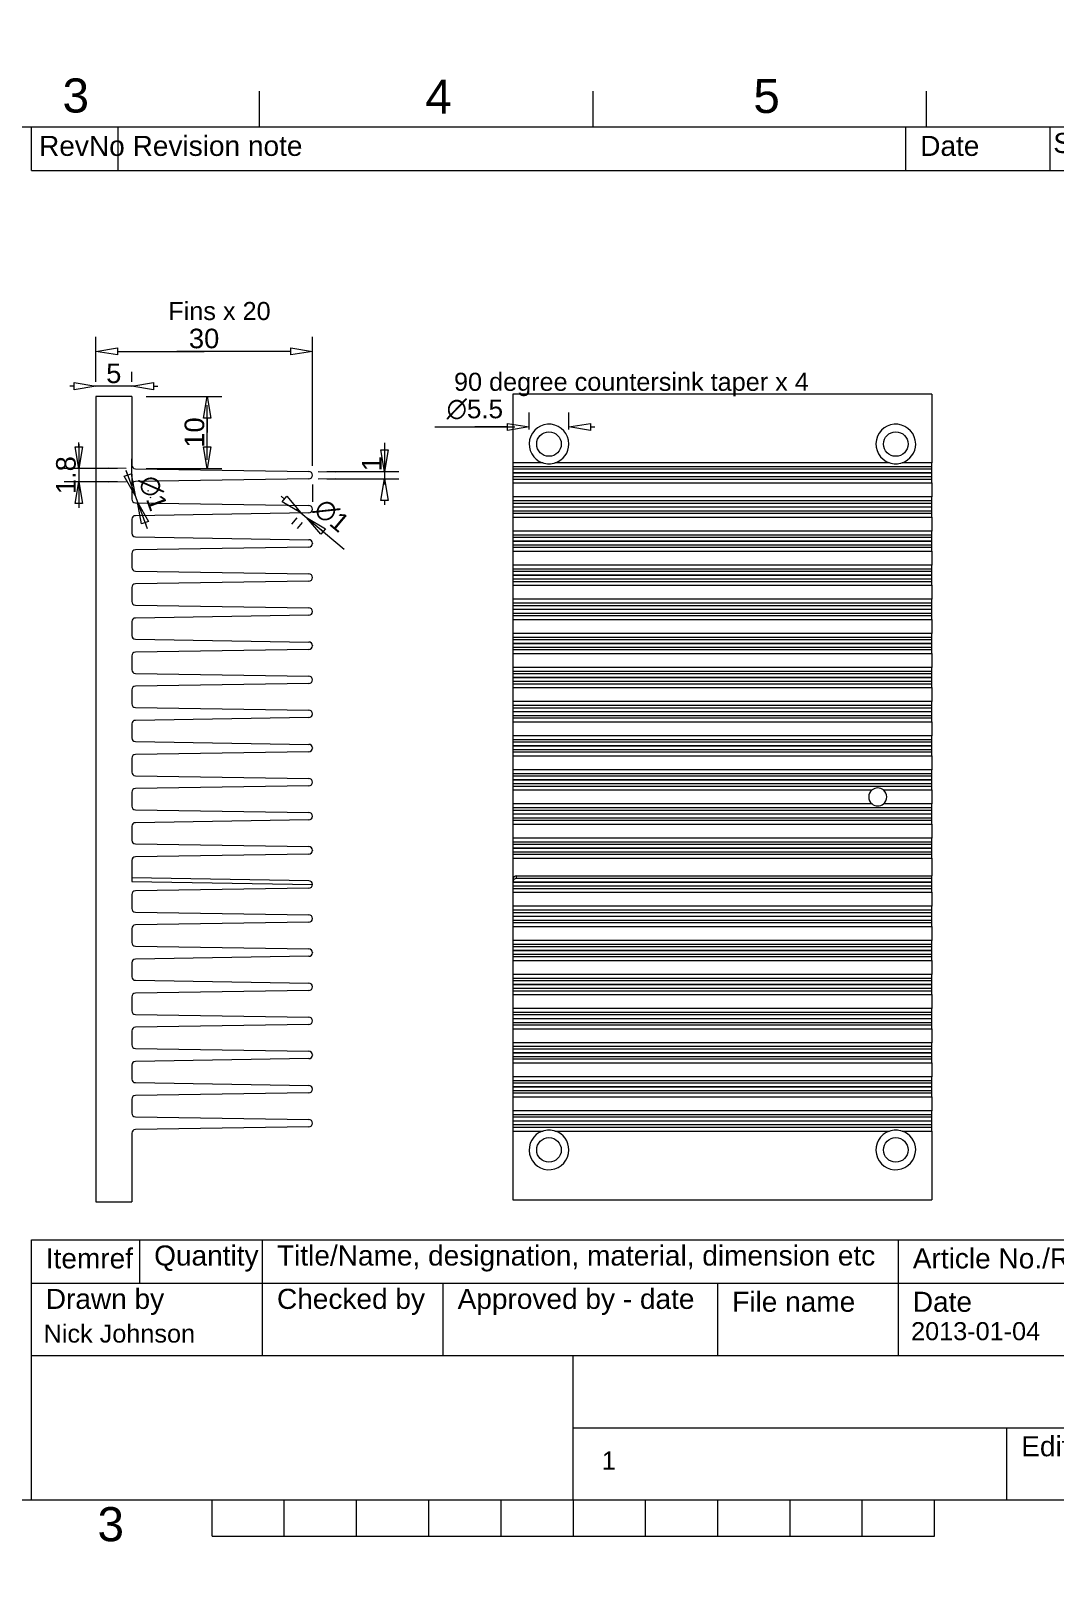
# Model space of a CAD drawing. Header units: millimetres. Extents: x 0 to 391, y 0 to 335.
# Drawn here: x 116.9 to 258.6, y 0 to 213.3 of the extents above; entities that cross this region are included whole.
import ezdxf

# ---------------------------------------------------------------- set-up
doc = ezdxf.new("R2010")
doc.units = ezdxf.units.MM
for name, color, linetype, lineweight in [('CENTER', 204, 'Continuous', 0), ('CONTINUOUS', 7, 'Continuous', 0), ('DIMENSIONS', 7, 'Continuous', 0), ('TANGENT EDGES', 7, 'Continuous', 0), ('VISIBLE', 7, 'Continuous', 0)]:
    doc.layers.add(name, color=color, linetype=linetype, lineweight=lineweight)
doc.dimstyles.new('ISO-25', dxfattribs={"dimtxt": 2.5, "dimasz": 2.5, "dimexe": 1.25, "dimexo": 0.625, "dimtad": 1, "dimtxsty": 'Standard', "dimcen": 2.5, "dimadec": 0, "dimazin": 0, "dimtfac": 1, "dimtmove": 0, "dimatfit": 3, "dimfxl": 1, "dimarcsym": 0})

# ---------------------------------------------------------------- blocks, each defined once
blk = doc.blocks.new('D1')
at = {"layer": 'DIMENSIONS'}
for p, q in [((125.84, 164.74), (125.84, 166.16)), ((130.84, 164.74), (130.84, 166.16)), ((122.84, 164.16), (122.24, 164.16)), ((131.22, 164.16), (125.45, 164.16)), ((133.84, 164.16), (134.44, 164.16))]:
    blk.add_line(p, q, dxfattribs=at)
for points in [[(125.84, 164.16), (122.84, 163.66), (122.84, 164.66), (125.84, 164.16)], [(130.84, 164.16), (133.84, 164.66), (133.84, 163.66), (130.84, 164.16)]]:
    blk.add_lwpolyline(points, dxfattribs=at)
at = {"layer": 'DIMENSIONS', "insert": (128.34, 165.92), "char_height": 2.7079, "attachment_point": 5}
for s in ['{\\fArial|b0|i0|c0|p0;5}{\\fMicrosoft Sans Serif|b0|i0|c0|p0;\\H0.85x;}', '{\\fArial|b0|i0|c0|p0;}', '{\\fArial|b0|i0|c0|p0;}']:
    blk.add_mtext(s, dxfattribs=at)
blk = doc.blocks.new('D2')
at = {"layer": 'DIMENSIONS'}
for p, q in [((125.84, 164.74), (125.84, 170.98)), ((155.84, 153.85), (155.84, 170.98)), ((128.84, 168.98), (140.84, 168.98)), ((144.6, 168.98), (137.07, 168.98)), ((152.84, 168.98), (140.84, 168.98))]:
    blk.add_line(p, q, dxfattribs=at)
for points in [[(125.84, 168.98), (128.84, 169.48), (128.84, 168.48), (125.84, 168.98)], [(155.84, 168.98), (152.84, 168.48), (152.84, 169.48), (155.84, 168.98)]]:
    blk.add_lwpolyline(points, dxfattribs=at)
at = {"layer": 'DIMENSIONS', "insert": (140.84, 170.74), "char_height": 2.7079, "attachment_point": 5}
for s in ['{\\fArial|b0|i0|c0|p0;30}{\\fMicrosoft Sans Serif|b0|i0|c0|p0;\\H0.85x;}', '{\\fArial|b0|i0|c0|p0;}', '{\\fArial|b0|i0|c0|p0;}']:
    blk.add_mtext(s, dxfattribs=at)
blk = doc.blocks.new('D3')
at = {"layer": 'DIMENSIONS'}
for p, q in [((132.84, 162.74), (143.28, 162.74)), ((141.28, 153.98), (141.28, 161.51)), ((141.28, 159.74), (141.28, 157.74)), ((141.28, 155.74), (141.28, 157.74)), ((132.84, 152.74), (143.28, 152.74))]:
    blk.add_line(p, q, dxfattribs=at)
for points in [[(141.28, 162.74), (141.78, 159.74), (140.78, 159.74), (141.28, 162.74)], [(141.28, 152.74), (140.78, 155.74), (141.78, 155.74), (141.28, 152.74)]]:
    blk.add_lwpolyline(points, dxfattribs=at)
at = {"layer": 'DIMENSIONS', "insert": (139.52, 157.74), "char_height": 2.7079, "attachment_point": 5, "rotation": 90}
for s in ['{\\fArial|b0|i0|c0|p0;10}{\\fMicrosoft Sans Serif|b0|i0|c0|p0;\\H0.85x;}', '{\\fArial|b0|i0|c0|p0;}', '{\\fArial|b0|i0|c0|p0;}']:
    blk.add_mtext(s, dxfattribs=at)
blk = doc.blocks.new('D4')
at = {"layer": 'DIMENSIONS'}
for p, q in [((123.49, 155.74), (123.49, 156.34)), ((123.49, 156.14), (123.49, 147.55)), ((128.84, 152.74), (121.49, 152.74)), ((128.84, 150.94), (121.49, 150.94)), ((123.49, 147.94), (123.49, 147.34))]:
    blk.add_line(p, q, dxfattribs=at)
for points in [[(123.49, 152.74), (122.99, 155.74), (123.99, 155.74), (123.49, 152.74)], [(123.49, 150.94), (123.99, 147.94), (122.99, 147.94), (123.49, 150.94)]]:
    blk.add_lwpolyline(points, dxfattribs=at)
at = {"layer": 'DIMENSIONS', "insert": (121.73, 151.84), "char_height": 2.7079, "attachment_point": 5, "rotation": 90}
for s in ['{\\fArial|b0|i0|c0|p0;1.8}{\\fMicrosoft Sans Serif|b0|i0|c0|p0;\\H0.85x;}', '{\\fArial|b0|i0|c0|p0;}', '{\\fArial|b0|i0|c0|p0;}']:
    blk.add_mtext(s, dxfattribs=at)
blk = doc.blocks.new('D5')
at = {"layer": 'DIMENSIONS'}
for p, q in [((165.81, 156.31), (165.81, 150.55)), ((165.81, 155.34), (165.81, 153.43)), ((157.84, 152.34), (167.81, 152.34)), ((157.84, 151.34), (167.81, 151.34)), ((165.81, 148.34), (165.81, 147.74))]:
    blk.add_line(p, q, dxfattribs=at)
for points in [[(165.81, 152.34), (165.31, 155.34), (166.31, 155.34), (165.81, 152.34)], [(165.81, 151.34), (166.31, 148.34), (165.31, 148.34), (165.81, 151.34)]]:
    blk.add_lwpolyline(points, dxfattribs=at)
at = {"layer": 'DIMENSIONS', "insert": (164.05, 153.43), "char_height": 2.7079, "attachment_point": 5, "rotation": 90}
for s in ['{\\fArial|b0|i0|c0|p0;1}{\\fMicrosoft Sans Serif|b0|i0|c0|p0;\\H0.85x;}', '{\\fArial|b0|i0|c0|p0;}', '{\\fArial|b0|i0|c0|p0;}']:
    blk.add_mtext(s, dxfattribs=at)
blk = doc.blocks.new('D6')
at = {"layer": 'DIMENSIONS'}
for p, q in [((151.95, 148.54), (151.49, 148.93)), ((153.67, 145.92), (152.96, 145.08)), ((153.63, 147.13), (160.21, 141.61)), ((154.43, 145.28), (153.73, 144.44)), ((157.31, 144.04), (156.92, 144.37))]:
    blk.add_line(p, q, dxfattribs=at)
for points in [[(154.25, 146.61), (151.63, 148.16), (152.27, 148.92), (154.25, 146.61)], [(155.01, 145.97), (157.63, 144.42), (156.99, 143.66), (155.01, 145.97)]]:
    blk.add_lwpolyline(points, dxfattribs=at)
at = {"layer": 'DIMENSIONS', "insert": (158.51, 146.26), "attachment_point": 5, "rotation": 320}
for s, char_height in [('{\\fAlibre Symbols|b0|i0|c0|p0;n}{\\fArial|b0|i0|c0|p0;\\H0.95x;1}{\\fMicrosoft Sans Serif|b0|i0|c0|p0;\\H0.85x;}', 2.70785), ('{\\fArial|b0|i0|c0|p0;}', 2.7079), ('{\\fArial|b0|i0|c0|p0;}', 2.7079)]:
    blk.add_mtext(s, dxfattribs=dict(at, char_height=char_height))
blk = doc.blocks.new('D7')
at = {"layer": 'DIMENSIONS'}
for p, q in [((130.02, 152.55), (132.95, 144.48)), ((130.27, 151.85), (130.07, 152.42)), ((133.04, 149.67), (133.18, 149.72)), ((133.39, 148.73), (133.52, 148.78)), ((132.67, 145.27), (132.87, 144.71))]:
    blk.add_line(p, q, dxfattribs=at)
for points in [[(131.3, 149.03), (129.8, 151.68), (130.74, 152.02), (131.3, 149.03)], [(131.64, 148.09), (133.14, 145.44), (132.2, 145.1), (131.64, 148.09)]]:
    blk.add_lwpolyline(points, dxfattribs=at)
at = {"layer": 'DIMENSIONS', "insert": (133.81, 149.36), "attachment_point": 5, "rotation": 290}
for s, char_height in [('{\\fAlibre Symbols|b0|i0|c0|p0;n}{\\fArial|b0|i0|c0|p0;\\H0.95x;1}{\\fMicrosoft Sans Serif|b0|i0|c0|p0;\\H0.85x;}', 2.70785), ('{\\fArial|b0|i0|c0|p0;}', 2.7079), ('{\\fArial|b0|i0|c0|p0;}', 2.7079)]:
    blk.add_mtext(s, dxfattribs=dict(at, char_height=char_height))
blk = doc.blocks.new('D9')
at = {"layer": 'DIMENSIONS'}
for p, q in [((37.34, 164.13), (37.34, 173.45)), ((95.34, 164.13), (95.34, 173.45)), ((40.34, 171.45), (66.34, 171.45)), ((62.58, 171.45), (70.1, 171.45)), ((92.34, 171.45), (66.34, 171.45))]:
    blk.add_line(p, q, dxfattribs=at)
for points in [[(37.34, 171.45), (40.34, 171.95), (40.34, 170.95), (37.34, 171.45)], [(95.34, 171.45), (92.34, 170.95), (92.34, 171.95), (95.34, 171.45)]]:
    blk.add_lwpolyline(points, dxfattribs=at)
at = {"layer": 'DIMENSIONS', "insert": (66.34, 173.21), "char_height": 2.7079, "attachment_point": 5}
for s in ['{\\fArial|b0|i0|c0|p0;58}{\\fMicrosoft Sans Serif|b0|i0|c0|p0;\\H0.85x;}', '{\\fArial|b0|i0|c0|p0;}', '{\\fArial|b0|i0|c0|p0;}']:
    blk.add_mtext(s, dxfattribs=at)
blk = doc.blocks.new('D12')
at = {"layer": 'DIMENSIONS'}
for p, q in [((88.64, 157.23), (88.64, 158.43)), ((92.04, 157.23), (92.04, 158.43)), ((76.27, 156.43), (87.32, 156.43)), ((85.64, 156.43), (81.8, 156.43)), ((95.04, 156.43), (95.64, 156.43))]:
    blk.add_line(p, q, dxfattribs=at)
for points in [[(88.64, 156.43), (85.64, 155.93), (85.64, 156.93), (88.64, 156.43)], [(92.04, 156.43), (95.04, 156.93), (95.04, 155.93), (92.04, 156.43)]]:
    blk.add_lwpolyline(points, dxfattribs=at)
at = {"layer": 'DIMENSIONS', "insert": (81.8, 158.9), "attachment_point": 5}
for s, char_height in [('{\\fAlibre Symbols|b0|i0|c0|p0;n}{\\fArial|b0|i0|c0|p0;\\H0.95x;3.4}{\\fMicrosoft Sans Serif|b0|i0|c0|p0;\\H0.85x;}', 2.70785), ('{\\fArial|b0|i0|c0|p0;}', 2.7079), ('{\\fArial|b0|i0|c0|p0;}', 2.7079)]:
    blk.add_mtext(s, dxfattribs=dict(at, char_height=char_height))
blk = doc.blocks.new('D14')
at = {"layer": 'DIMENSIONS'}
for p, q in [((185.82, 158.15), (185.82, 160.51)), ((191.32, 158.15), (191.32, 160.51)), ((172.78, 158.51), (183.84, 158.51)), ((182.82, 158.51), (178.31, 158.51)), ((194.32, 158.51), (194.92, 158.51))]:
    blk.add_line(p, q, dxfattribs=at)
for points in [[(185.82, 158.51), (182.82, 158.01), (182.82, 159.01), (185.82, 158.51)], [(191.32, 158.51), (194.32, 159.01), (194.32, 158.01), (191.32, 158.51)]]:
    blk.add_lwpolyline(points, dxfattribs=at)
at = {"layer": 'DIMENSIONS', "insert": (178.31, 160.98), "attachment_point": 5}
for s, char_height in [('{\\fAlibre Symbols|b0|i0|c0|p0;n}{\\fArial|b0|i0|c0|p0;\\H0.95x;5.5}{\\fMicrosoft Sans Serif|b0|i0|c0|p0;\\H0.85x;}', 2.70785), ('{\\fArial|b0|i0|c0|p0;}', 2.7079), ('{\\fArial|b0|i0|c0|p0;}', 2.7079)]:
    blk.add_mtext(s, dxfattribs=dict(at, char_height=char_height))
blk = doc.blocks.new('BLOCK0')
at = {"layer": 'CONTINUOUS'}
for p, q in [((148.5, 200), (148.5, 205)), ((194.67, 199.99), (194.67, 204.99)), ((240.83, 199.99), (240.83, 204.99)), ((287, 200), (10, 200)), ((116.94, 193.99), (116.94, 199.99)), ((128.96, 193.99), (128.96, 199.99)), ((237.96, 193.99), (237.96, 199.99)), ((257.96, 193.99), (257.96, 199.99)), ((116.96, 193.99), (286.96, 193.99)), ((116.94, 46), (286.94, 46)), ((116.94, 40), (116.94, 46)), ((131.94, 40), (131.94, 46)), ((148.94, 40), (148.94, 46)), ((236.94, 40), (236.94, 46)), ((116.94, 40), (286.94, 40)), ((116.94, 10), (116.94, 40)), ((148.94, 30), (148.94, 40)), ((173.94, 30), (173.94, 40)), ((211.94, 30), (211.94, 40)), ((236.94, 30), (236.94, 40)), ((116.94, 30), (286.94, 30)), ((191.94, 10), (191.94, 30)), ((191.94, 20), (286.94, 20)), ((251.94, 10), (251.94, 20)), ((191.94, 10), (191.94, 15)), ((10, 10), (287, 10)), ((141.94, 5), (141.94, 10)), ((151.94, 5), (151.94, 10)), ((161.94, 5), (161.94, 10)), ((171.94, 5), (171.94, 10)), ((181.94, 5), (181.94, 10)), ((191.94, 10), (191.94, 5)), ((201.94, 5), (201.94, 10)), ((211.94, 5), (211.94, 10)), ((221.94, 5), (221.94, 10)), ((231.94, 5), (231.94, 10)), ((241.94, 5), (241.94, 10)), ((141.94, 5), (241.94, 5))]:
    blk.add_line(p, q, dxfattribs=at)
at = {"layer": 'CONTINUOUS', "attachment_point": 4}
for s, insert, char_height in [('{\\fArial|b0|i0|c0|p0;\\C7;3}{\\fArial|b0|i0|c0|p0;\\C7;}', (121.25, 204.36), 4.7214), ('{\\fArial|b0|i0|c0|p0;\\C7;4}{\\fArial|b0|i0|c0|p0;\\C7;}', (171.46, 204.24), 4.7214), ('{\\fArial|b0|i0|c0|p0;\\C7;5}{\\fArial|b0|i0|c0|p0;\\C7;}', (216.86, 204.3), 4.7214), ('{\\fArial|b0|i0|c0|p0;\\C7;RevNo}{\\fArial|b0|i0|c0|p0;\\C7;}', (118, 197.4), 2.7773), ('{\\fArial|b0|i0|c0|p0;\\C7;Revision note}{\\fArial|b0|i0|c0|p0;\\C7;}', (130.95, 197.4), 2.7773), ('{\\fArial|b0|i0|c0|p0;\\C7;Date}{\\fArial|b0|i0|c0|p0;\\C7;}', (239.95, 197.4), 2.7773), ('{\\fArial|b0|i0|c0|p0;\\C7;Signature}{\\fArial|b0|i0|c0|p0;\\C7;}', (258.37, 197.4), 2.7773), ('{\\fArial|b0|i0|c0|p0;\\C7;Itemref}{\\fArial|b0|i0|c0|p0;\\C7;}', (118.93, 43.41), 2.7773), ('{\\fArial|b0|i0|c0|p0;\\C7;Quantity}{\\fArial|b0|i0|c0|p0;\\C7;}', (133.93, 43.41), 2.7773), ('{\\fArial|b0|i0|c0|p0;\\C7;Title/Name, designation, material, dimension etc}{\\fArial|b0|i0|c0|p0;\\C7;}', (150.93, 43.41), 2.7773), ('{\\fArial|b0|i0|c0|p0;\\C7;Article No./Reference}{\\fArial|b0|i0|c0|p0;\\C7;}', (238.93, 43.41), 2.7773), ('{\\fArial|b0|i0|c0|p0;\\C7;Drawn by}{\\fArial|b0|i0|c0|p0;\\C7;}', (118.93, 37.41), 2.7773), ('{\\fArial|b0|i0|c0|p0;\\C7;Checked by}{\\fArial|b0|i0|c0|p0;\\C7;}', (150.93, 37.41), 2.7773), ('{\\fArial|b0|i0|c0|p0;\\C7;Approved by - date}{\\fArial|b0|i0|c0|p0;\\C7;}', (175.93, 37.41), 2.7773), ('{\\fArial|b0|i0|c0|p0;\\C7;File name}{\\fArial|b0|i0|c0|p0;\\C7;}', (213.93, 37.41), 2.7773), ('{\\fArial|b0|i0|c0|p0;\\C7;Date}{\\fArial|b0|i0|c0|p0;\\C7;}', (238.93, 37.41), 2.7773), ('{\\fArial|b0|i0|c0|p0;\\C7;Nick Johnson}{\\fArial|b0|i0|c0|p0;\\C7;}', (118.63, 33.01), 2.4996), ('{\\fArial|b0|i0|c0|p0;\\C7;2013-01-04}{\\fArial|b0|i0|c0|p0;\\C7;}', (238.69, 33.34), 2.4996), ('{\\fArial|b0|i0|c0|p0;\\C7;Edition}{\\fArial|b0|i0|c0|p0;\\C7;}', (253.93, 17.41), 2.7773), ('{\\fArial|b0|i0|c0|p0;\\C7;1}{\\fArial|b0|i0|c0|p0;\\C7;}', (195.88, 15.46), 2.4996), ('{\\fArial|b0|i0|c0|p0;\\C7;3}{\\fArial|b0|i0|c0|p0;\\C7;}', (126.09, 6.61), 4.7214)]:
    blk.add_mtext(s, dxfattribs=dict(at, insert=insert, char_height=char_height))

msp = doc.modelspace()

# ---------------------------------------------------------------- linework, layer by layer
at = {"layer": 'CENTER'}
for p, q in [((130.836, 151.721), (130.836, 154.118)), ((155.836, 153.121), (155.836, 155.518)), ((130.058, 152.755), (127.661, 152.793)), ((130.836, 151.965), (130.836, 149.568)), ((156.614, 152.33), (159.01, 152.292)), ((130.058, 150.93), (127.661, 150.892)), ((155.836, 150.565), (155.836, 148.168)), ((156.614, 151.355), (159.01, 151.393))]:
    msp.add_line(p, q, dxfattribs=at)
at = {"layer": 'TANGENT EDGES'}
for p, q in [((187.701, 153.541), (183.573, 153.541)), ((183.573, 153.041), (241.573, 153.041)), ((241.573, 152.657), (183.573, 152.657)), ((183.573, 152.157), (241.573, 152.157)), ((241.573, 152.141), (183.573, 152.141)), ((183.573, 151.641), (241.573, 151.641)), ((235.701, 153.541), (189.445, 153.541)), ((241.573, 153.541), (237.445, 153.541)), ((241.573, 151.257), (183.573, 151.257)), ((183.573, 150.757), (241.573, 150.757)), ((241.573, 148.82), (183.573, 148.82)), ((183.573, 148.32), (241.573, 148.32)), ((241.573, 147.936), (183.573, 147.936)), ((183.573, 147.436), (241.573, 147.436)), ((241.573, 147.42), (183.573, 147.42)), ((183.573, 146.92), (241.573, 146.92)), ((241.573, 146.536), (183.573, 146.536)), ((183.573, 146.036), (241.573, 146.036)), ((241.573, 144.099), (183.573, 144.099)), ((183.573, 143.599), (241.573, 143.599)), ((241.573, 143.215), (183.573, 143.215)), ((183.573, 142.715), (241.573, 142.715)), ((241.573, 142.699), (183.573, 142.699)), ((183.573, 142.199), (241.573, 142.199)), ((241.573, 141.815), (183.573, 141.815)), ((183.573, 141.315), (241.573, 141.315)), ((241.573, 139.378), (183.573, 139.378)), ((183.573, 138.878), (241.573, 138.878)), ((241.573, 138.494), (183.573, 138.494)), ((183.573, 137.994), (241.573, 137.994)), ((241.573, 137.978), (183.573, 137.978)), ((183.573, 137.478), (241.573, 137.478)), ((241.573, 137.094), (183.573, 137.094)), ((183.573, 136.594), (241.573, 136.594)), ((241.573, 134.657), (183.573, 134.657)), ((183.573, 134.157), (241.573, 134.157)), ((241.573, 133.773), (183.573, 133.773)), ((183.573, 133.273), (241.573, 133.273)), ((241.573, 133.257), (183.573, 133.257)), ((183.573, 132.757), (241.573, 132.757)), ((241.573, 132.373), (183.573, 132.373)), ((183.573, 131.873), (241.573, 131.873)), ((241.573, 129.936), (183.573, 129.936)), ((183.573, 129.436), (241.573, 129.436)), ((241.573, 129.052), (183.573, 129.052)), ((183.573, 128.552), (241.573, 128.552)), ((241.573, 128.536), (183.573, 128.536)), ((183.573, 128.036), (241.573, 128.036)), ((241.573, 127.652), (183.573, 127.652)), ((183.573, 127.152), (241.573, 127.152)), ((241.573, 125.215), (183.573, 125.215)), ((183.573, 124.715), (241.573, 124.715)), ((241.573, 124.331), (183.573, 124.331)), ((183.573, 123.831), (241.573, 123.831)), ((241.573, 123.815), (183.573, 123.815)), ((183.573, 123.315), (241.573, 123.315)), ((241.573, 122.931), (183.573, 122.931)), ((183.573, 122.431), (241.573, 122.431)), ((241.573, 120.494), (183.573, 120.494)), ((183.573, 119.994), (241.573, 119.994)), ((241.573, 119.61), (183.573, 119.61)), ((183.573, 119.11), (241.573, 119.11)), ((241.573, 119.094), (183.573, 119.094)), ((183.573, 118.594), (241.573, 118.594)), ((241.573, 118.21), (183.573, 118.21)), ((183.573, 117.71), (241.573, 117.71)), ((241.573, 115.773), (183.573, 115.773)), ((183.573, 115.273), (241.573, 115.273)), ((241.573, 114.889), (183.573, 114.889)), ((183.573, 114.389), (241.573, 114.389)), ((241.573, 114.373), (183.573, 114.373)), ((183.573, 113.873), (241.573, 113.873)), ((241.573, 113.489), (183.573, 113.489)), ((183.573, 112.989), (241.573, 112.989)), ((241.573, 111.052), (183.573, 111.052)), ((183.573, 110.552), (241.573, 110.552)), ((241.573, 110.168), (183.573, 110.168)), ((183.573, 109.668), (241.573, 109.668)), ((241.573, 109.652), (183.573, 109.652)), ((183.573, 109.152), (241.573, 109.152)), ((241.573, 108.768), (183.573, 108.768)), ((183.573, 108.268), (233.283, 108.268)), ((234.863, 108.268), (241.573, 108.268)), ((233.282, 106.331), (183.573, 106.331)), ((183.573, 105.831), (241.573, 105.831)), ((241.573, 105.447), (183.573, 105.447)), ((183.573, 104.947), (241.573, 104.947)), ((241.573, 104.931), (183.573, 104.931)), ((241.573, 106.331), (234.864, 106.331)), ((183.573, 104.431), (241.573, 104.431)), ((241.573, 104.047), (183.573, 104.047)), ((183.573, 103.547), (241.573, 103.547)), ((241.573, 101.61), (183.573, 101.61)), ((183.573, 101.11), (241.573, 101.11)), ((241.573, 100.726), (183.573, 100.726)), ((183.573, 100.226), (241.573, 100.226)), ((241.573, 100.21), (183.573, 100.21)), ((183.573, 99.71), (241.573, 99.71)), ((241.573, 99.326), (183.573, 99.326)), ((183.573, 98.826), (241.573, 98.826)), ((184.073, 96.005), (184.073, 96.397)), ((241.573, 96.005), (184.073, 96.005)), ((130.836, 95.591), (155.836, 95.191)), ((183.573, 95.505), (241.573, 95.505)), ((241.573, 95.489), (183.573, 95.489)), ((183.573, 94.989), (241.573, 94.989)), ((241.573, 94.605), (183.573, 94.605)), ((183.573, 94.105), (241.573, 94.105)), ((241.573, 92.168), (183.573, 92.168)), ((183.573, 91.668), (241.573, 91.668)), ((241.573, 91.284), (183.573, 91.284)), ((183.573, 90.784), (241.573, 90.784)), ((241.573, 90.768), (183.573, 90.768)), ((183.573, 90.268), (241.573, 90.268)), ((241.573, 89.884), (183.573, 89.884)), ((183.573, 89.384), (241.573, 89.384)), ((241.573, 87.447), (183.573, 87.447)), ((183.573, 86.947), (241.573, 86.947)), ((241.573, 86.563), (183.573, 86.563)), ((183.573, 86.063), (241.573, 86.063)), ((241.573, 86.047), (183.573, 86.047)), ((183.573, 85.547), (241.573, 85.547)), ((241.573, 85.163), (183.573, 85.163)), ((183.573, 84.663), (241.573, 84.663)), ((241.573, 82.726), (183.573, 82.726)), ((183.573, 82.226), (241.573, 82.226)), ((241.573, 81.842), (183.573, 81.842)), ((183.573, 81.342), (241.573, 81.342)), ((241.573, 81.326), (183.573, 81.326)), ((183.573, 80.826), (241.573, 80.826)), ((241.573, 80.442), (183.573, 80.442)), ((183.573, 79.942), (241.573, 79.942)), ((241.573, 78.005), (183.573, 78.005)), ((183.573, 77.505), (241.573, 77.505)), ((241.573, 77.121), (183.573, 77.121)), ((183.573, 76.621), (241.573, 76.621)), ((241.573, 76.605), (183.573, 76.605)), ((183.573, 76.105), (241.573, 76.105)), ((241.573, 75.721), (183.573, 75.721)), ((183.573, 75.221), (241.573, 75.221)), ((241.573, 73.284), (183.573, 73.284)), ((183.573, 72.784), (241.573, 72.784)), ((241.573, 72.4), (183.573, 72.4)), ((183.573, 71.9), (241.573, 71.9)), ((241.573, 71.884), (183.573, 71.884)), ((183.573, 71.384), (241.573, 71.384)), ((241.573, 71), (183.573, 71)), ((183.573, 70.5), (241.573, 70.5)), ((241.573, 68.563), (183.573, 68.563)), ((183.573, 68.063), (241.573, 68.063)), ((241.573, 67.679), (183.573, 67.679)), ((183.573, 67.179), (241.573, 67.179)), ((241.573, 67.163), (183.573, 67.163)), ((183.573, 66.663), (241.573, 66.663)), ((241.573, 66.279), (183.573, 66.279)), ((183.573, 65.779), (241.573, 65.779)), ((241.573, 63.842), (183.573, 63.842)), ((183.573, 63.342), (241.573, 63.342)), ((241.573, 62.958), (183.573, 62.958)), ((183.573, 62.458), (241.573, 62.458)), ((241.573, 62.442), (183.573, 62.442)), ((183.573, 61.942), (241.573, 61.942)), ((241.573, 61.558), (183.573, 61.558)), ((183.573, 61.058), (187.704, 61.058)), ((189.442, 61.058), (235.704, 61.058)), ((237.442, 61.058), (241.573, 61.058))]:
    msp.add_line(p, q, dxfattribs=at)
at = {"layer": 'VISIBLE'}
for p, q in [((125.836, 162.743), (125.836, 51.243)), ((130.836, 162.743), (125.836, 162.743)), ((130.836, 162.743), (130.836, 153.235)), ((241.573, 163.049), (183.573, 163.049)), ((183.573, 163.049), (183.573, 153.541)), ((241.573, 163.049), (241.573, 153.541)), ((131.328, 152.735), (155.344, 152.351)), ((155.836, 151.851), (155.836, 151.835)), ((183.573, 153.541), (183.573, 153.041)), ((183.573, 153.041), (183.573, 152.657)), ((183.573, 152.657), (183.573, 152.157)), ((183.573, 152.157), (183.573, 152.141)), ((183.573, 152.141), (183.573, 151.641)), ((183.573, 151.641), (183.573, 151.257)), ((241.573, 153.041), (241.573, 153.541)), ((241.573, 152.657), (241.573, 153.041)), ((241.573, 152.157), (241.573, 152.657)), ((241.573, 152.141), (241.573, 152.157)), ((241.573, 151.641), (241.573, 152.141)), ((241.573, 151.257), (241.573, 151.641)), ((130.836, 150.451), (130.836, 148.514)), ((155.344, 151.335), (131.328, 150.951)), ((183.573, 151.257), (183.573, 150.757)), ((183.573, 150.757), (183.573, 148.82)), ((241.573, 150.757), (241.573, 151.257)), ((241.573, 150.757), (241.573, 148.82)), ((131.328, 148.014), (155.344, 147.63)), ((183.573, 148.82), (183.573, 148.32)), ((183.573, 148.32), (183.573, 147.936)), ((183.573, 147.936), (183.573, 147.436)), ((183.573, 147.436), (183.573, 147.42)), ((183.573, 147.42), (183.573, 146.92)), ((241.573, 148.32), (241.573, 148.82)), ((241.573, 147.936), (241.573, 148.32)), ((241.573, 147.436), (241.573, 147.936)), ((241.573, 147.42), (241.573, 147.436)), ((241.573, 146.92), (241.573, 147.42)), ((130.836, 145.73), (130.836, 143.793)), ((155.344, 146.614), (131.328, 146.23)), ((155.836, 147.13), (155.836, 147.114)), ((183.573, 146.92), (183.573, 146.536)), ((183.573, 146.536), (183.573, 146.036)), ((183.573, 146.036), (183.573, 144.099)), ((241.573, 146.536), (241.573, 146.92)), ((241.573, 146.036), (241.573, 146.536)), ((241.573, 146.036), (241.573, 144.099)), ((131.328, 143.293), (155.344, 142.909)), ((183.573, 144.099), (183.573, 143.599)), ((183.573, 143.599), (183.573, 143.215)), ((183.573, 143.215), (183.573, 142.715)), ((241.573, 143.599), (241.573, 144.099)), ((241.573, 143.215), (241.573, 143.599)), ((241.573, 142.715), (241.573, 143.215)), ((130.836, 141.009), (130.836, 139.072)), ((155.344, 141.893), (131.328, 141.509)), ((155.836, 142.409), (155.836, 142.393)), ((183.573, 142.715), (183.573, 142.699)), ((183.573, 142.699), (183.573, 142.199)), ((183.573, 142.199), (183.573, 141.815)), ((183.573, 141.815), (183.573, 141.315)), ((183.573, 141.315), (183.573, 139.378)), ((241.573, 142.699), (241.573, 142.715)), ((241.573, 142.199), (241.573, 142.699)), ((241.573, 141.815), (241.573, 142.199)), ((241.573, 141.315), (241.573, 141.815)), ((241.573, 141.315), (241.573, 139.378)), ((183.573, 139.378), (183.573, 138.878)), ((183.573, 138.878), (183.573, 138.494)), ((241.573, 138.878), (241.573, 139.378)), ((241.573, 138.494), (241.573, 138.878)), ((131.328, 138.572), (155.344, 138.188)), ((155.344, 137.172), (131.328, 136.788)), ((155.836, 137.688), (155.836, 137.672)), ((183.573, 138.494), (183.573, 137.994)), ((183.573, 137.994), (183.573, 137.978)), ((183.573, 137.978), (183.573, 137.478)), ((183.573, 137.478), (183.573, 137.094)), ((183.573, 137.094), (183.573, 136.594)), ((183.573, 136.594), (183.573, 134.657)), ((241.573, 137.994), (241.573, 138.494)), ((241.573, 137.978), (241.573, 137.994)), ((241.573, 137.478), (241.573, 137.978)), ((241.573, 137.094), (241.573, 137.478)), ((241.573, 136.594), (241.573, 137.094)), ((241.573, 136.594), (241.573, 134.657)), ((130.836, 136.288), (130.836, 134.351)), ((183.573, 134.657), (183.573, 134.157)), ((241.573, 134.157), (241.573, 134.657)), ((131.328, 133.851), (155.344, 133.467)), ((155.344, 132.451), (131.328, 132.067)), ((155.836, 132.967), (155.836, 132.951)), ((183.573, 134.157), (183.573, 133.773)), ((183.573, 133.773), (183.573, 133.273)), ((183.573, 133.273), (183.573, 133.257)), ((183.573, 133.257), (183.573, 132.757)), ((183.573, 132.757), (183.573, 132.373)), ((183.573, 132.373), (183.573, 131.873)), ((241.573, 133.773), (241.573, 134.157)), ((241.573, 133.273), (241.573, 133.773)), ((241.573, 133.257), (241.573, 133.273)), ((241.573, 132.757), (241.573, 133.257)), ((241.573, 132.373), (241.573, 132.757)), ((241.573, 131.873), (241.573, 132.373)), ((130.836, 131.567), (130.836, 129.63)), ((183.573, 131.873), (183.573, 129.936)), ((241.573, 131.873), (241.573, 129.936)), ((131.328, 129.13), (155.344, 128.746)), ((155.836, 128.246), (155.836, 128.23)), ((183.573, 129.936), (183.573, 129.436)), ((183.573, 129.436), (183.573, 129.052)), ((183.573, 129.052), (183.573, 128.552)), ((183.573, 128.552), (183.573, 128.536)), ((183.573, 128.536), (183.573, 128.036)), ((183.573, 128.036), (183.573, 127.652)), ((241.573, 129.436), (241.573, 129.936)), ((241.573, 129.052), (241.573, 129.436)), ((241.573, 128.552), (241.573, 129.052)), ((241.573, 128.536), (241.573, 128.552)), ((241.573, 128.036), (241.573, 128.536)), ((241.573, 127.652), (241.573, 128.036)), ((130.836, 126.846), (130.836, 124.909)), ((155.344, 127.73), (131.328, 127.346)), ((183.573, 127.652), (183.573, 127.152)), ((183.573, 127.152), (183.573, 125.215)), ((241.573, 127.152), (241.573, 127.652)), ((241.573, 127.152), (241.573, 125.215)), ((131.328, 124.409), (155.344, 124.025)), ((183.573, 125.215), (183.573, 124.715)), ((183.573, 124.715), (183.573, 124.331)), ((183.573, 124.331), (183.573, 123.831)), ((183.573, 123.831), (183.573, 123.815)), ((183.573, 123.815), (183.573, 123.315)), ((241.573, 124.715), (241.573, 125.215)), ((241.573, 124.331), (241.573, 124.715)), ((241.573, 123.831), (241.573, 124.331)), ((241.573, 123.815), (241.573, 123.831)), ((241.573, 123.315), (241.573, 123.815)), ((130.836, 122.125), (130.836, 120.188)), ((155.344, 123.009), (131.328, 122.625)), ((155.836, 123.525), (155.836, 123.509)), ((183.573, 123.315), (183.573, 122.931)), ((183.573, 122.931), (183.573, 122.431)), ((183.573, 122.431), (183.573, 120.494)), ((241.573, 122.931), (241.573, 123.315)), ((241.573, 122.431), (241.573, 122.931)), ((241.573, 122.431), (241.573, 120.494)), ((131.328, 119.688), (155.344, 119.304)), ((183.573, 120.494), (183.573, 119.994)), ((183.573, 119.994), (183.573, 119.61)), ((183.573, 119.61), (183.573, 119.11)), ((241.573, 119.994), (241.573, 120.494)), ((241.573, 119.61), (241.573, 119.994)), ((241.573, 119.11), (241.573, 119.61)), ((130.836, 117.404), (130.836, 115.467)), ((155.344, 118.288), (131.328, 117.904)), ((155.836, 118.804), (155.836, 118.788)), ((183.573, 119.11), (183.573, 119.094)), ((183.573, 119.094), (183.573, 118.594)), ((183.573, 118.594), (183.573, 118.21)), ((183.573, 118.21), (183.573, 117.71)), ((183.573, 117.71), (183.573, 115.773)), ((241.573, 119.094), (241.573, 119.11)), ((241.573, 118.594), (241.573, 119.094)), ((241.573, 118.21), (241.573, 118.594)), ((241.573, 117.71), (241.573, 118.21)), ((241.573, 117.71), (241.573, 115.773)), ((183.573, 115.773), (183.573, 115.273)), ((183.573, 115.273), (183.573, 114.889)), ((241.573, 115.273), (241.573, 115.773)), ((241.573, 114.889), (241.573, 115.273)), ((131.328, 114.967), (155.344, 114.583)), ((155.344, 113.567), (131.328, 113.183)), ((155.836, 114.083), (155.836, 114.067)), ((183.573, 114.889), (183.573, 114.389)), ((183.573, 114.389), (183.573, 114.373)), ((183.573, 114.373), (183.573, 113.873)), ((183.573, 113.873), (183.573, 113.489)), ((183.573, 113.489), (183.573, 112.989)), ((241.573, 114.389), (241.573, 114.889)), ((241.573, 114.373), (241.573, 114.389)), ((241.573, 113.873), (241.573, 114.373)), ((241.573, 113.489), (241.573, 113.873)), ((241.573, 112.989), (241.573, 113.489)), ((130.836, 112.683), (130.836, 110.746)), ((183.573, 112.989), (183.573, 111.052)), ((183.573, 111.052), (183.573, 110.552)), ((241.573, 112.989), (241.573, 111.052)), ((241.573, 110.552), (241.573, 111.052)), ((131.328, 110.246), (155.344, 109.862)), ((155.344, 108.846), (131.328, 108.462)), ((155.836, 109.362), (155.836, 109.346)), ((183.573, 110.552), (183.573, 110.168)), ((183.573, 110.168), (183.573, 109.668)), ((183.573, 109.668), (183.573, 109.652)), ((183.573, 109.652), (183.573, 109.152)), ((183.573, 109.152), (183.573, 108.768)), ((241.573, 110.168), (241.573, 110.552)), ((241.573, 109.668), (241.573, 110.168)), ((241.573, 109.652), (241.573, 109.668)), ((241.573, 109.152), (241.573, 109.652)), ((241.573, 108.768), (241.573, 109.152)), ((130.836, 107.962), (130.836, 106.025)), ((183.573, 108.768), (183.573, 108.268)), ((183.573, 108.268), (183.573, 106.331)), ((241.573, 108.268), (241.573, 108.768)), ((241.573, 108.268), (241.573, 106.331)), ((131.328, 105.525), (155.344, 105.141)), ((155.836, 104.641), (155.836, 104.625)), ((183.573, 106.331), (183.573, 105.831)), ((183.573, 105.831), (183.573, 105.447)), ((183.573, 105.447), (183.573, 104.947)), ((183.573, 104.947), (183.573, 104.931)), ((183.573, 104.931), (183.573, 104.431)), ((241.573, 105.831), (241.573, 106.331)), ((241.573, 105.447), (241.573, 105.831)), ((241.573, 104.947), (241.573, 105.447)), ((241.573, 104.931), (241.573, 104.947)), ((241.573, 104.431), (241.573, 104.931)), ((130.836, 103.241), (130.836, 101.304)), ((155.344, 104.125), (131.328, 103.741)), ((183.573, 104.431), (183.573, 104.047)), ((183.573, 104.047), (183.573, 103.547)), ((183.573, 103.547), (183.573, 101.61)), ((241.573, 104.047), (241.573, 104.431)), ((241.573, 103.547), (241.573, 104.047)), ((241.573, 103.547), (241.573, 101.61)), ((131.328, 100.804), (155.344, 100.42)), ((183.573, 101.61), (183.573, 101.11)), ((183.573, 101.11), (183.573, 100.726)), ((183.573, 100.726), (183.573, 100.226)), ((241.573, 101.11), (241.573, 101.61)), ((241.573, 100.726), (241.573, 101.11)), ((241.573, 100.226), (241.573, 100.726)), ((130.836, 98.52), (130.836, 95.591)), ((155.344, 99.404), (131.328, 99.02)), ((155.836, 99.92), (155.836, 99.904)), ((183.573, 100.226), (183.573, 100.21)), ((183.573, 100.21), (183.573, 99.71)), ((183.573, 99.71), (183.573, 99.326)), ((183.573, 99.326), (183.573, 98.826)), ((183.573, 98.826), (183.573, 95.897)), ((241.573, 100.21), (241.573, 100.226)), ((241.573, 99.71), (241.573, 100.21)), ((241.573, 99.326), (241.573, 99.71)), ((241.573, 98.826), (241.573, 99.326)), ((241.573, 98.826), (241.573, 96.397)), ((155.344, 95.699), (130.836, 96.091)), ((184.073, 96.397), (241.573, 96.397)), ((241.573, 96.005), (241.573, 96.397)), ((241.573, 95.505), (241.573, 96.005)), ((155.344, 94.683), (131.328, 94.299)), ((155.836, 95.191), (155.836, 95.199)), ((155.836, 95.191), (155.836, 95.183)), ((183.573, 95.897), (183.573, 95.497)), ((183.573, 95.497), (183.573, 95.489)), ((183.573, 95.489), (183.573, 94.989)), ((183.573, 94.989), (183.573, 94.605)), ((183.573, 94.605), (183.573, 94.105)), ((183.573, 94.105), (183.573, 92.168)), ((241.573, 95.489), (241.573, 95.505)), ((241.573, 94.989), (241.573, 95.489)), ((241.573, 94.605), (241.573, 94.989)), ((241.573, 94.105), (241.573, 94.605)), ((241.573, 94.105), (241.573, 92.168)), ((130.836, 93.799), (130.836, 91.862)), ((183.573, 92.168), (183.573, 91.668)), ((241.573, 91.668), (241.573, 92.168)), ((131.328, 91.362), (155.344, 90.978)), ((155.344, 89.962), (131.328, 89.578)), ((155.836, 90.478), (155.836, 90.462)), ((183.573, 91.668), (183.573, 91.284)), ((183.573, 91.284), (183.573, 90.784)), ((183.573, 90.784), (183.573, 90.768)), ((183.573, 90.768), (183.573, 90.268)), ((183.573, 90.268), (183.573, 89.884)), ((183.573, 89.884), (183.573, 89.384)), ((241.573, 91.284), (241.573, 91.668)), ((241.573, 90.784), (241.573, 91.284)), ((241.573, 90.768), (241.573, 90.784)), ((241.573, 90.268), (241.573, 90.768)), ((241.573, 89.884), (241.573, 90.268)), ((241.573, 89.384), (241.573, 89.884)), ((130.836, 89.078), (130.836, 87.141)), ((183.573, 89.384), (183.573, 87.447)), ((241.573, 89.384), (241.573, 87.447)), ((131.328, 86.641), (155.344, 86.257)), ((155.836, 85.757), (155.836, 85.741)), ((183.573, 87.447), (183.573, 86.947)), ((183.573, 86.947), (183.573, 86.563)), ((183.573, 86.563), (183.573, 86.063)), ((183.573, 86.063), (183.573, 86.047)), ((183.573, 86.047), (183.573, 85.547)), ((183.573, 85.547), (183.573, 85.163)), ((241.573, 86.947), (241.573, 87.447)), ((241.573, 86.563), (241.573, 86.947)), ((241.573, 86.063), (241.573, 86.563)), ((241.573, 86.047), (241.573, 86.063)), ((241.573, 85.547), (241.573, 86.047)), ((241.573, 85.163), (241.573, 85.547)), ((130.836, 84.357), (130.836, 82.42)), ((155.344, 85.241), (131.328, 84.857)), ((183.573, 85.163), (183.573, 84.663)), ((183.573, 84.663), (183.573, 82.726)), ((241.573, 84.663), (241.573, 85.163)), ((241.573, 84.663), (241.573, 82.726)), ((131.328, 81.92), (155.344, 81.536)), ((183.573, 82.726), (183.573, 82.226)), ((183.573, 82.226), (183.573, 81.842)), ((183.573, 81.842), (183.573, 81.342)), ((183.573, 81.342), (183.573, 81.326)), ((183.573, 81.326), (183.573, 80.826)), ((241.573, 82.226), (241.573, 82.726)), ((241.573, 81.842), (241.573, 82.226)), ((241.573, 81.342), (241.573, 81.842)), ((241.573, 81.326), (241.573, 81.342)), ((241.573, 80.826), (241.573, 81.326)), ((130.836, 79.636), (130.836, 77.699)), ((155.344, 80.52), (131.328, 80.136)), ((155.836, 81.036), (155.836, 81.02)), ((183.573, 80.826), (183.573, 80.442)), ((183.573, 80.442), (183.573, 79.942)), ((183.573, 79.942), (183.573, 78.005)), ((241.573, 80.442), (241.573, 80.826)), ((241.573, 79.942), (241.573, 80.442)), ((241.573, 79.942), (241.573, 78.005)), ((131.328, 77.199), (155.344, 76.815)), ((183.573, 78.005), (183.573, 77.505)), ((183.573, 77.505), (183.573, 77.121)), ((183.573, 77.121), (183.573, 76.621)), ((241.573, 77.505), (241.573, 78.005)), ((241.573, 77.121), (241.573, 77.505)), ((241.573, 76.621), (241.573, 77.121)), ((130.836, 74.915), (130.836, 72.978)), ((155.344, 75.799), (131.328, 75.415)), ((155.836, 76.315), (155.836, 76.299)), ((183.573, 76.621), (183.573, 76.605)), ((183.573, 76.605), (183.573, 76.105)), ((183.573, 76.105), (183.573, 75.721)), ((183.573, 75.721), (183.573, 75.221)), ((183.573, 75.221), (183.573, 73.284)), ((241.573, 76.605), (241.573, 76.621)), ((241.573, 76.105), (241.573, 76.605)), ((241.573, 75.721), (241.573, 76.105)), ((241.573, 75.221), (241.573, 75.721)), ((241.573, 75.221), (241.573, 73.284)), ((183.573, 73.284), (183.573, 72.784)), ((183.573, 72.784), (183.573, 72.4)), ((241.573, 72.784), (241.573, 73.284)), ((241.573, 72.4), (241.573, 72.784)), ((131.328, 72.478), (155.344, 72.094)), ((155.344, 71.078), (131.328, 70.694)), ((155.836, 71.594), (155.836, 71.578)), ((183.573, 72.4), (183.573, 71.9)), ((183.573, 71.9), (183.573, 71.884)), ((183.573, 71.884), (183.573, 71.384)), ((183.573, 71.384), (183.573, 71)), ((183.573, 71), (183.573, 70.5)), ((183.573, 70.5), (183.573, 68.563)), ((241.573, 71.9), (241.573, 72.4)), ((241.573, 71.884), (241.573, 71.9)), ((241.573, 71.384), (241.573, 71.884)), ((241.573, 71), (241.573, 71.384)), ((241.573, 70.5), (241.573, 71)), ((241.573, 70.5), (241.573, 68.563)), ((130.836, 70.194), (130.836, 68.257)), ((183.573, 68.563), (183.573, 68.063)), ((241.573, 68.063), (241.573, 68.563)), ((131.328, 67.757), (155.344, 67.373)), ((155.344, 66.357), (131.328, 65.973)), ((155.836, 66.873), (155.836, 66.857)), ((183.573, 68.063), (183.573, 67.679)), ((183.573, 67.679), (183.573, 67.179)), ((183.573, 67.179), (183.573, 67.163)), ((183.573, 67.163), (183.573, 66.663)), ((183.573, 66.663), (183.573, 66.279)), ((183.573, 66.279), (183.573, 65.779)), ((241.573, 67.679), (241.573, 68.063)), ((241.573, 67.179), (241.573, 67.679)), ((241.573, 67.163), (241.573, 67.179)), ((241.573, 66.663), (241.573, 67.163)), ((241.573, 66.279), (241.573, 66.663)), ((241.573, 65.779), (241.573, 66.279)), ((130.836, 65.473), (130.836, 63.536)), ((183.573, 65.779), (183.573, 63.842)), ((241.573, 65.779), (241.573, 63.842)), ((131.328, 63.036), (155.344, 62.652)), ((155.836, 62.152), (155.836, 62.136)), ((183.573, 63.842), (183.573, 63.342)), ((183.573, 63.342), (183.573, 62.958)), ((183.573, 62.958), (183.573, 62.458)), ((183.573, 62.458), (183.573, 62.442)), ((183.573, 62.442), (183.573, 61.942)), ((183.573, 61.942), (183.573, 61.558)), ((241.573, 63.342), (241.573, 63.842)), ((241.573, 62.958), (241.573, 63.342)), ((241.573, 62.458), (241.573, 62.958)), ((241.573, 62.442), (241.573, 62.458)), ((241.573, 61.942), (241.573, 62.442)), ((241.573, 61.558), (241.573, 61.942)), ((130.836, 60.752), (130.836, 51.243)), ((155.344, 61.636), (131.328, 61.252)), ((183.573, 61.558), (183.573, 61.058)), ((183.573, 61.058), (183.573, 51.549)), ((241.573, 61.058), (241.573, 61.558)), ((241.573, 61.058), (241.573, 51.549)), ((125.836, 51.243), (130.836, 51.243)), ((183.573, 51.549), (241.573, 51.549))]:
    msp.add_line(p, q, dxfattribs=at)
for centre in [(188.573, 156.149), (236.573, 156.149), (188.573, 58.449), (236.573, 58.449)]:
    msp.add_circle(centre, 1.7, dxfattribs=at)
for centre, radius, start, end in [((188.573, 156.149), 2.75, 0, 251.50302), ((236.573, 156.149), 2.75, 0, 251.50302), ((188.573, 156.149), 2.75, 288.49698, 0), ((236.573, 156.149), 2.75, 288.49698, 0), ((131.336, 153.235), 0.5, 180, 269.08335), ((155.336, 151.851), 0.5, 0, 89.08335), ((155.336, 151.835), 0.5, 270.91665, 0), ((131.336, 150.451), 0.5, 90.91665, 180), ((131.336, 148.514), 0.5, 180, 269.08335), ((155.336, 147.13), 0.5, 0, 89.08335), ((131.336, 145.73), 0.5, 90.91665, 180), ((155.336, 147.114), 0.5, 270.91665, 0), ((131.336, 143.793), 0.5, 180, 269.08335), ((131.336, 141.009), 0.5, 90.91665, 180), ((155.336, 142.409), 0.5, 0, 89.08335), ((155.336, 142.393), 0.5, 270.91665, 0), ((131.336, 139.072), 0.5, 180, 269.08335), ((131.336, 136.288), 0.5, 90.91665, 180), ((155.336, 137.688), 0.5, 0, 89.08335), ((155.336, 137.672), 0.5, 270.91665, 0), ((131.336, 134.351), 0.5, 180, 269.08335), ((155.336, 132.967), 0.5, 0, 89.08335), ((155.336, 132.951), 0.5, 270.91665, 0), ((131.336, 131.567), 0.5, 90.91665, 180), ((131.336, 129.63), 0.5, 180, 269.08335), ((155.336, 128.246), 0.5, 0, 89.08335), ((155.336, 128.23), 0.5, 270.91665, 0), ((131.336, 126.846), 0.5, 90.91665, 180), ((131.336, 124.909), 0.5, 180, 269.08335), ((155.336, 123.525), 0.5, 0, 89.08335), ((131.336, 122.125), 0.5, 90.91665, 180), ((155.336, 123.509), 0.5, 270.91665, 0), ((131.336, 120.188), 0.5, 180, 269.08335), ((131.336, 117.404), 0.5, 90.91665, 180), ((155.336, 118.804), 0.5, 0, 89.08335), ((155.336, 118.788), 0.5, 270.91665, 0), ((131.336, 115.467), 0.5, 180, 269.08335), ((131.336, 112.683), 0.5, 90.91665, 180), ((155.336, 114.083), 0.5, 0, 89.08335), ((155.336, 114.067), 0.5, 270.91665, 0), ((131.336, 110.746), 0.5, 180, 269.08335), ((155.336, 109.362), 0.5, 0, 89.08335), ((155.336, 109.346), 0.5, 270.91665, 0), ((131.336, 107.962), 0.5, 90.91665, 180), ((234.073, 107.299), 1.25, 129.18147, 230.74603), ((234.073, 107.299), 1.25, 50.81853, 129.18147), ((234.073, 107.299), 1.25, 309.25397, 50.81853), ((131.336, 106.025), 0.5, 180, 269.08335), ((155.336, 104.641), 0.5, 0, 89.08335), ((155.336, 104.625), 0.5, 270.91665, 0), ((234.073, 107.299), 1.25, 230.74603, 309.25397), ((131.336, 103.241), 0.5, 90.91665, 180), ((131.336, 101.304), 0.5, 180, 269.08335), ((155.336, 99.92), 0.5, 0, 89.08335), ((131.336, 98.52), 0.5, 90.91665, 180), ((155.336, 99.904), 0.5, 270.91665, 0), ((131.336, 93.799), 0.5, 90.91665, 180), ((155.336, 95.199), 0.5, 0, 89.08335), ((155.336, 95.183), 0.5, 270.91665, 0), ((131.336, 91.862), 0.5, 180, 269.08335), ((155.336, 90.478), 0.5, 0, 89.08335), ((155.336, 90.462), 0.5, 270.91665, 0), ((131.336, 89.078), 0.5, 90.91665, 180), ((131.336, 87.141), 0.5, 180, 269.08335), ((155.336, 85.757), 0.5, 0, 89.08335), ((155.336, 85.741), 0.5, 270.91665, 0), ((131.336, 84.357), 0.5, 90.91665, 180), ((131.336, 82.42), 0.5, 180, 269.08335), ((155.336, 81.036), 0.5, 0, 89.08335), ((131.336, 79.636), 0.5, 90.91665, 180), ((155.336, 81.02), 0.5, 270.91665, 0), ((131.336, 77.699), 0.5, 180, 269.08335), ((155.336, 76.315), 0.5, 0, 89.08335), ((131.336, 74.915), 0.5, 90.91665, 180), ((155.336, 76.299), 0.5, 270.91665, 0), ((131.336, 72.978), 0.5, 180, 269.08335), ((131.336, 70.194), 0.5, 90.91665, 180), ((155.336, 71.594), 0.5, 0, 89.08335), ((155.336, 71.578), 0.5, 270.91665, 0), ((131.336, 68.257), 0.5, 180, 269.08335), ((155.336, 66.873), 0.5, 0, 89.08335), ((155.336, 66.857), 0.5, 270.91665, 0), ((131.336, 65.473), 0.5, 90.91665, 180), ((131.336, 63.536), 0.5, 180, 269.08335), ((155.336, 62.152), 0.5, 0, 89.08335), ((155.336, 62.136), 0.5, 270.91665, 0), ((131.336, 60.752), 0.5, 90.91665, 180), ((188.573, 58.449), 2.75, 108.4312, 0), ((188.573, 58.449), 2.75, 0, 71.5688), ((236.573, 58.449), 2.75, 108.4312, 0), ((236.573, 58.449), 2.75, 0, 71.5688)]:
    msp.add_arc(centre, radius, start, end, dxfattribs=at)
for centre, major_axis, ratio, start_param, end_param in [((184.073, 95.897), (0, 0.5), 0.999872, 0, 1.5707963), ((184.073, 95.505), (0.356, 0.356), 0.984128, 0.7933975, 2.3481952), ((184.073, 95.497), (0, 0.5), 0.999872, 1.5547977, 1.5707963)]:
    msp.add_ellipse(centre, major_axis=major_axis, ratio=ratio, start_param=start_param, end_param=end_param, dxfattribs=at)
for points, knots in [([(189.445, 153.541), (189.156, 153.444), (188.862, 153.368), (188.573, 153.368), (188.284, 153.368), (187.99, 153.444), (187.7, 153.541)], [1.18362681, 1.18362681, 1.18362681, 1.18362681, 1.27022076, 1.27022076, 1.27022076, 1.35681471, 1.35681471, 1.35681471, 1.35681471]), ([(237.445, 153.541), (237.156, 153.444), (236.862, 153.368), (236.573, 153.368), (236.284, 153.368), (235.99, 153.444), (235.7, 153.541)], [1.18362681, 1.18362681, 1.18362681, 1.18362681, 1.27022076, 1.27022076, 1.27022076, 1.35681471, 1.35681471, 1.35681471, 1.35681471]), ([(187.703, 61.058), (187.992, 61.155), (188.285, 61.23), (188.573, 61.23), (188.861, 61.23), (189.154, 61.155), (189.442, 61.058)], [1.18334098, 1.18334098, 1.18334098, 1.18334098, 1.26961021, 1.26961021, 1.26961021, 1.35587945, 1.35587945, 1.35587945, 1.35587945]), ([(235.703, 61.058), (235.992, 61.155), (236.285, 61.23), (236.573, 61.23), (236.861, 61.23), (237.154, 61.155), (237.442, 61.058)], [1.18334098, 1.18334098, 1.18334098, 1.18334098, 1.26961021, 1.26961021, 1.26961021, 1.35587945, 1.35587945, 1.35587945, 1.35587945])]:
    msp.add_open_spline(points, degree=3, knots=knots, dxfattribs=at)

# ---------------------------------------------------------------- block references
at = {"layer": 'CONTINUOUS'}
msp.add_blockref('BLOCK0', (0, 0), dxfattribs=at)

# ---------------------------------------------------------------- texts
at = {"layer": 'CONTINUOUS', "char_height": 2.49955, "attachment_point": 1}
for s, insert in [('{\\fArial|b0|i0|c0|p0;\\C7;Fins x 20}{\\fArial|b0|i0|c0|p0;\\C7;}', (135.884, 175.811)), ('{\\fArial|b0|i0|c0|p0;\\C7;90 degree countersink taper x 4}{\\fArial|b0|i0|c0|p0;\\C7;}', (175.43, 166.015))]:
    msp.add_mtext(s, dxfattribs=dict(at, insert=insert))

# ---------------------------------------------------------------- dimensions: what is measured, and where the dimension line sits
at = {"layer": 'DIMENSIONS'}
for p1, p2, angle, picture, middle, turn in [((95.339, 162.13), (37.339, 162.13), 180, 'D9', (132.679, 335.341), 180), ((130.836, 162.743), (130.836, 152.743), 270, 'D3', (267.856, 320.485), 270), ((155.836, 151.343), (155.836, 152.343), 90, 'D5', (292.387, 316.173), 90), ((130.836, 150.943), (130.836, 152.743), 90, 'D4', (250.066, 314.585), 90)]:
    dim = msp.add_linear_dim(base=(0, 0), p1=p1, p2=p2, angle=angle, dimstyle='ISO-25', override={"dimtxt": 2.70785, "dimtad": 1, "dimdec": 2, "dimzin": 0, "dimse1": 0, "dimse2": 0, "dimsd1": 0, "dimsd2": 0, "dimadec": 2, "dimazin": 0, "dimtol": 0, "dimlim": 0, "dimtp": 0.005, "dimtm": 0.002, "dimtdec": 2}, dxfattribs=at)
    dim.commit()
    dim.dimension.update_dxf_attribs({"geometry": picture, "text_midpoint": middle, "text_rotation": turn})
for p1, p2, picture, middle in [((125.836, 162.743), (155.836, 151.851), 'D2', (269.171, 333.482)), ((125.836, 162.743), (130.836, 162.743), 'D1', (256.671, 328.662)), ((185.823, 156.149), (191.323, 156.149), 'D14', (390.882, 324.031)), ((88.639, 155.23), (92.039, 155.23), 'D12', (148.135, 321.028)), ((131.165, 148.984), (131.507, 148.044), 'D7', (262.141, 312.106)), ((154.953, 147.451), (155.719, 146.808), 'D6', (286.847, 309.002))]:
    dim = msp.add_linear_dim(base=(0, 0), p1=p1, p2=p2, dimstyle='ISO-25', override={"dimtxt": 2.70785, "dimtad": 1, "dimdec": 2, "dimzin": 0, "dimse1": 0, "dimse2": 0, "dimsd1": 0, "dimsd2": 0, "dimadec": 2, "dimazin": 0, "dimtol": 0, "dimlim": 0, "dimtp": 0.005, "dimtm": 0.002, "dimtdec": 2}, dxfattribs=at)
    dim.commit()
    dim.dimension.update_dxf_attribs({"geometry": picture, "text_midpoint": middle})

doc.saveas('drawing.dxf')
